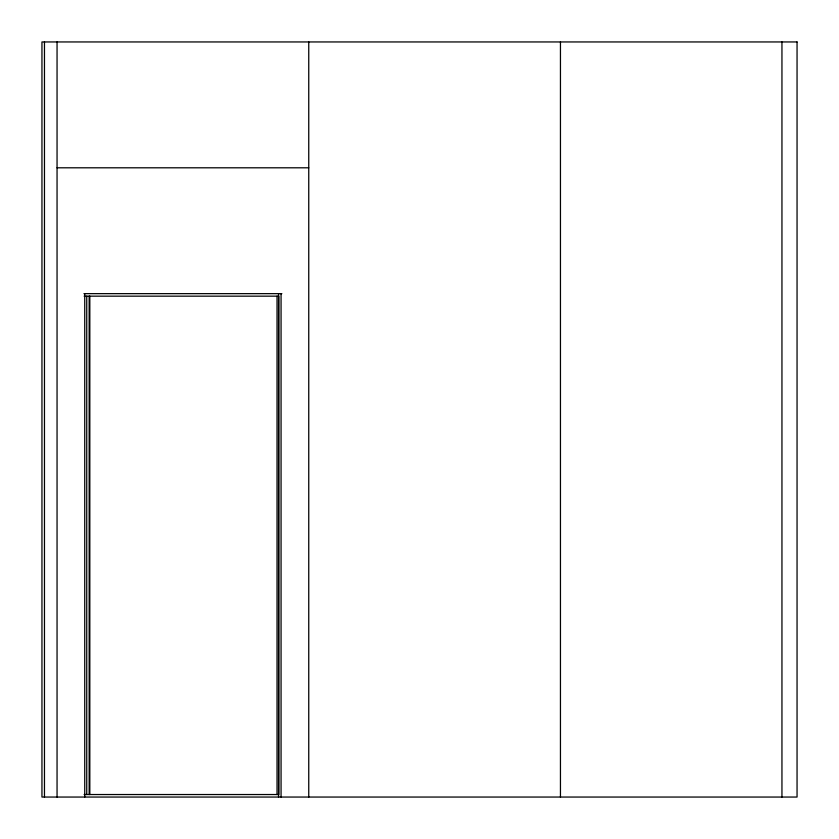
<?xml version="1.0" encoding="UTF-8"?>
<svg xmlns="http://www.w3.org/2000/svg" width="839" height="839" viewBox="0 0 839 839"><rect width="100%" height="100%" fill="white"/><g stroke="black" fill="none" stroke-linecap="round" stroke-linejoin="round"><path stroke-width="1.26" d="M57.052 167.8L308.752 167.8M83.952 293.65L281.852 293.65M84.131 296.167L278.81 296.167L278.81 794.533L84.131 794.533M781.948 41.95L781.948 797.05M560.452 41.95L560.452 797.05M308.752 41.95L308.752 797.05M281.065 293.65L281.065 797.05M278.548 293.65L278.548 797.05M277.027 296.167L277.027 794.533M89.825 296.167L89.825 794.533M89.165 296.167L89.165 794.533M86.742 296.167L86.742 794.533M84.739 293.65L84.739 797.05M57.052 41.95L57.052 797.05M44.467 41.95L44.467 797.05M797.05 41.95L41.95 41.95L41.95 797.05L797.05 797.05L797.05 41.95"/></g></svg>
